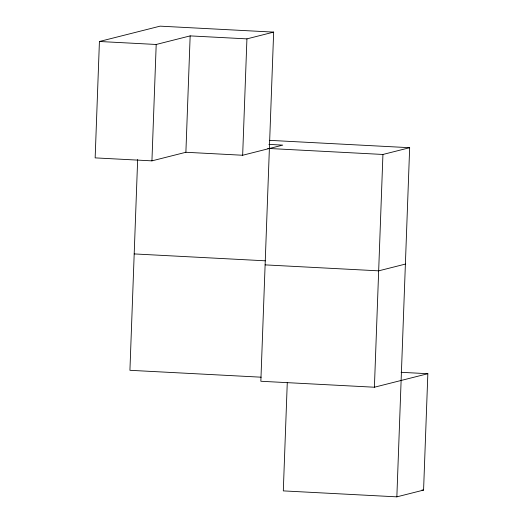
<?xml version="1.0" encoding="UTF-8"?>
<svg xmlns="http://www.w3.org/2000/svg" width="523" height="523" viewBox="0 0 523 523"><rect width="100%" height="100%" fill="white"/><g stroke="black" fill="none" stroke-linecap="round" stroke-linejoin="round"><path stroke-width="0.78" d="M287.271 382.64L283.303 490.888L396.852 496.85L423.578 490.09L427.847 373.71L374.403 387.223L260.846 381.26L273.653 32.112L160.103 26.15L99.422 41.494L95.153 157.881L151.932 160.862L185.887 152.271L242.659 155.253L282.747 145.119L268.887 144.387M137.654 159.515L129.926 370.304L261.167 377.194M151.932 160.862L156.2 44.475L190.156 35.891L246.928 38.872L273.653 32.112M185.887 152.271L190.156 35.891M242.659 155.253L246.928 38.872M374.403 387.223L382.934 154.462L409.659 147.702L396.852 496.85M405.39 264.082L378.665 270.842L265.115 264.88M99.422 41.494L156.2 44.475M269.319 140.334L409.659 147.702M267.763 148.414L382.934 154.462M134.195 253.923L265.436 260.814M401.082 372.304L427.847 373.71M421.956 490.005L423.578 490.09"/></g></svg>
